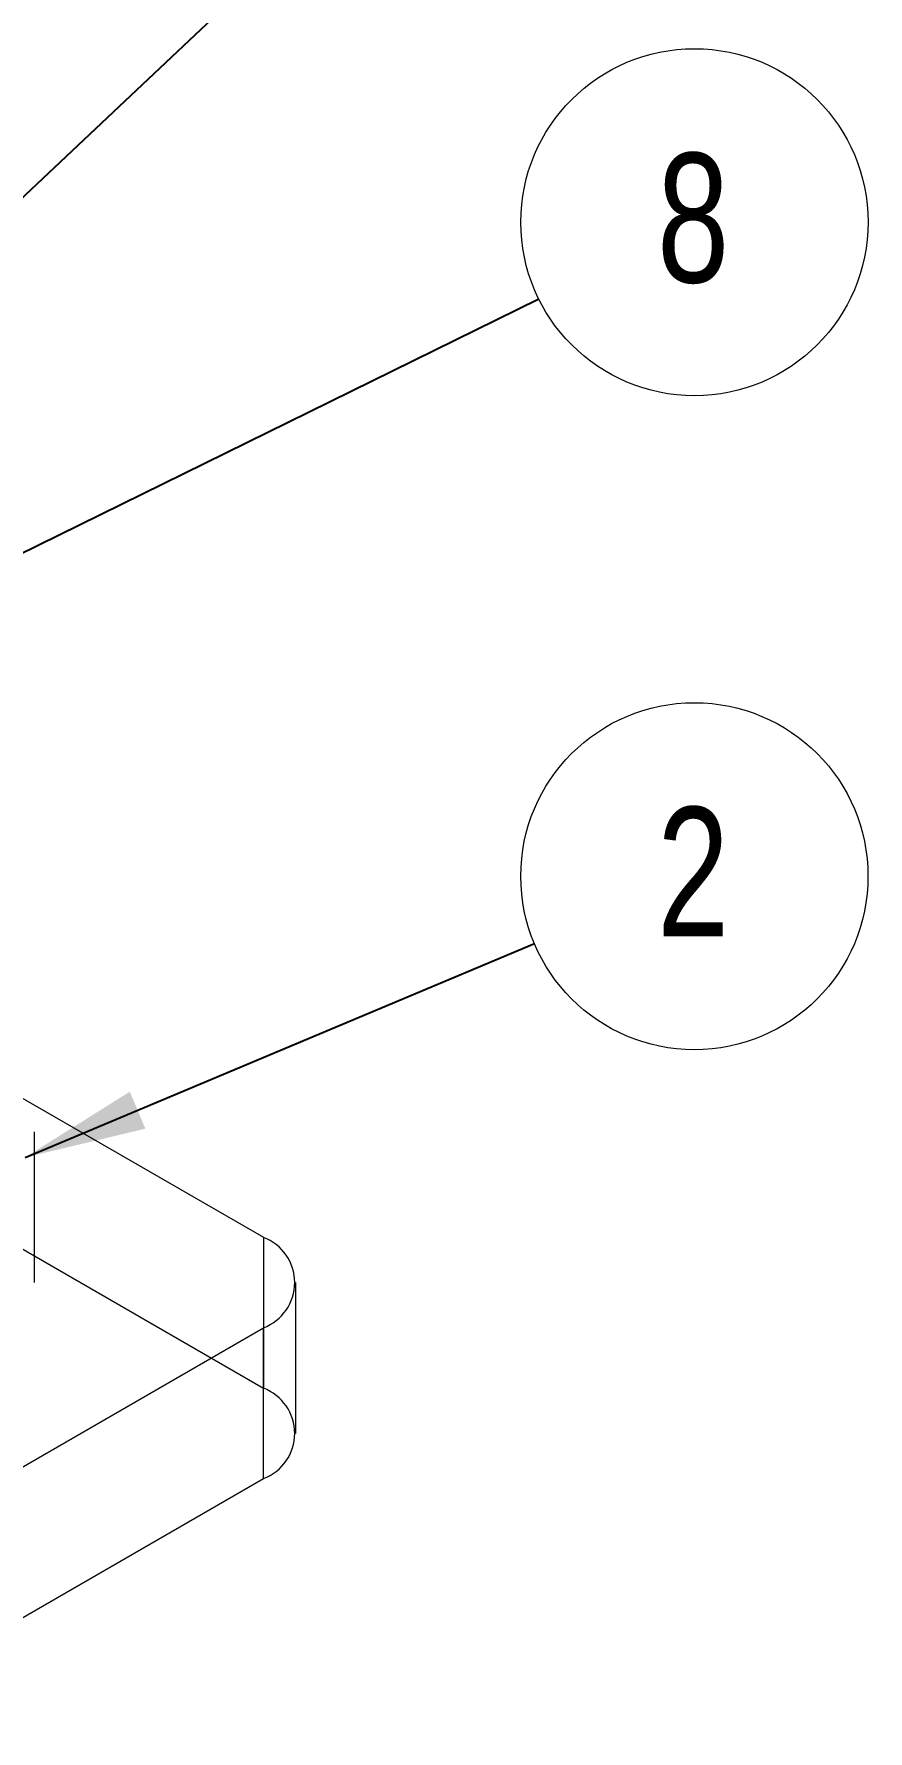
# Model space of a CAD drawing. Header units: millimetres. Extents: x 15 to 415, y 5 to 292.
# Drawn here: x 190.55 to 213.12, y 93.54 to 139.47 of the extents above; entities that cross this region are included whole.
import ezdxf

# ---------------------------------------------------------------- set-up
doc = ezdxf.new("R2010")
doc.units = ezdxf.units.MM
doc.styles.add('SLDTEXTSTYLE0', font='TXT', dxfattribs={"width": 0.75})
doc.dimstyles.new('SLDDIMSTYLE0', dxfattribs={"dimtxt": 0.18, "dimasz": 3.302, "dimexe": 0, "dimexo": 0.0625, "dimgap": 0, "dimtad": 0, "dimtih": 1, "dimtoh": 1, "dimdec": 0, "dimrnd": 1e-09, "dimzin": 0, "dimdsep": 46, "dimtxsty": 'Standard', "dimsah": 1, "dimcen": 0.09, "dimadec": 0, "dimazin": 0, "dimtfac": 3.302, "dimtdec": 0, "dimtofl": 0, "dimtmove": 0, "dimatfit": 3, "dimfxl": 1, "dimfrac": 2, "dimtolj": 1, "dimtzin": 0, "dimarcsym": 0})

# ---------------------------------------------------------------- blocks, each defined once
blk = doc.blocks.new('SW_NOTE_5')
at = {"color": 0, "linetype": 'Continuous', "lineweight": 0}
blk.add_circle((4.214, 2.075), 4.697, dxfattribs=at)
at = {"color": 0, "linetype": 'Continuous', "lineweight": 0, "insert": (4.179, 3.946), "char_height": 3.5, "attachment_point": 2, "style": 'SLDTEXTSTYLE0'}
blk.add_mtext('8', dxfattribs=at)
blk = doc.blocks.new('SW_NOTE_6')
at = {"color": 0, "linetype": 'Continuous', "lineweight": 0}
blk.add_circle((4.33, 1.82), 4.697, dxfattribs=at)
at = {"color": 0, "linetype": 'Continuous', "lineweight": 0, "insert": (4.295, 3.691), "char_height": 3.5, "attachment_point": 2, "style": 'SLDTEXTSTYLE0'}
blk.add_mtext('2', dxfattribs=at)

msp = doc.modelspace()

# ---------------------------------------------------------------- linework, layer by layer
at = {"color": 7, "linetype": 'Continuous', "lineweight": 15}
for p, q in [((173.717, 120.205), (196.764, 106.901)), ((173.717, 116.123), (196.764, 102.818)), ((190.572, 108.126), (190.572, 109.759)), ((190.572, 105.676), (190.572, 108.126)), ((196.764, 106.901), (196.764, 102.818)), ((197.643, 101.593), (197.643, 105.676)), ((144.438, 74.244), (196.764, 104.451)), ((196.764, 100.369), (196.764, 104.451)), ((144.438, 70.162), (196.764, 100.369))]:
    msp.add_line(p, q, dxfattribs=at)
for centre in [(196.299, 105.676), (196.299, 101.593)]:
    msp.add_arc(centre, 1.31, 290.7834, 69.2166, dxfattribs=at)

# ---------------------------------------------------------------- block references
at = {"color": 7, "linetype": 'Continuous', "lineweight": 0}
for name, p in [('SW_NOTE_5', (204.211, 132.304)), ('SW_NOTE_6', (204.094, 114.855))]:
    msp.add_blockref(name, p, dxfattribs=at)

# ---------------------------------------------------------------- leaders
for points in [[(159.397, 133.229), (204.668, 167.212)], [(171.186, 117.065), (205.009, 148.982)], [(171.419, 116.16), (204.211, 132.304)], [(190.314, 109.063), (204.094, 114.855)]]:
    msp.add_leader(points, dimstyle='SLDDIMSTYLE0', dxfattribs=at)

doc.saveas('drawing.dxf')
